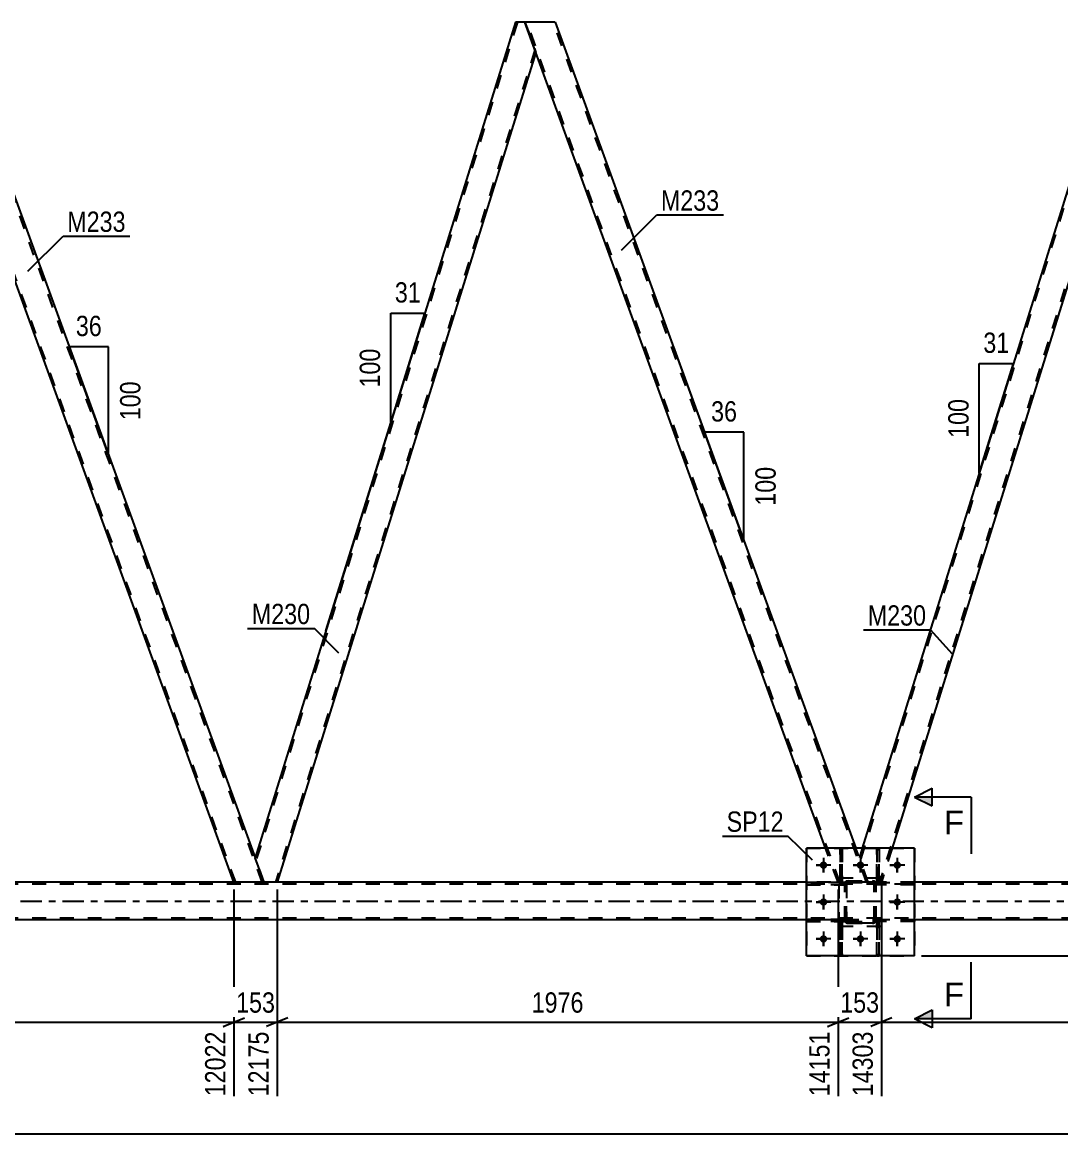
# Model space of a CAD drawing. Header units: millimetres. Extents: x 0 to 841, y 0 to 594.
# Drawn here: x 548.3 to 694.7, y 296.6 to 453.3 of the extents above; entities that cross this region are included whole.
import ezdxf

# ---------------------------------------------------------------- set-up
doc = ezdxf.new("R2010")
doc.units = ezdxf.units.MM
doc.linetypes.add('DXK_LINE_DOT2', pattern=[3.9198, 1.9599, -1.9599])
doc.linetypes.add('DXK_LINE_DOT3', pattern=[5.9187, 2.979, -0.9799, 0.9799, -0.9799])
doc.styles.add('Arial', font='ARIAL.TTF', dxfattribs={"height": 0.2})
doc.styles.add('Arial Narrow', font='ARIALN.TTF', dxfattribs={"height": 0.2})

# ---------------------------------------------------------------- blocks, each defined once
blk = doc.blocks.new('Part-247343380-4906 - 4843')
at = {"color": 7, "linetype": 'DXK_LINE_DOT2'}
for p, q in [((703.23, 453.28), (666.41, 335.16)), ((705.71, 449.4), (669.13, 332.06)), ((666.7, 336.88), (666.28, 335.53)), ((670.89, 336.88), (669.38, 332.06)), ((667.54, 332.06), (666.28, 335.53)), ((669.38, 332.06), (667.54, 332.06))]:
    blk.add_line(p, q, dxfattribs=at)
at = {"color": 2, "linetype": 'Continuous'}
for p, q in [((702.98, 453.28), (666.7, 336.88)), ((704.3, 453.28), (702.98, 453.28)), ((705.84, 449.03), (704.3, 453.28)), ((705.84, 449.03), (670.89, 336.88))]:
    blk.add_line(p, q, dxfattribs=at)
blk = doc.blocks.new('Part-247343380-4916 - 4843')
at = {"color": 2, "linetype": 'Continuous'}
for p, q in [((617.84, 453.28), (581.14, 335.53)), ((619.16, 453.28), (617.84, 453.28)), ((620.71, 449.03), (619.16, 453.28)), ((620.71, 449.03), (584.25, 332.06)), ((582.41, 332.06), (581.14, 335.53))]:
    blk.add_line(p, q, dxfattribs=at)
at = {"color": 7, "linetype": 'DXK_LINE_DOT2'}
for p, q in [((618.1, 453.28), (581.28, 335.16)), ((620.57, 449.4), (584, 332.06)), ((584.25, 332.06), (582.41, 332.06))]:
    blk.add_line(p, q, dxfattribs=at)
blk = doc.blocks.new('Part-247343380-4982 - 4843')
at = {"color": 2, "linetype": 'Continuous'}
for p, q in [((534.03, 453.28), (538.28, 453.28)), ((538.28, 453.28), (581.14, 335.53)), ((578.15, 332.06), (535.57, 449.03))]:
    blk.add_line(p, q, dxfattribs=at)
at = {"color": 7, "linetype": 'DXK_LINE_DOT2'}
for p, q in [((535.57, 449.03), (534.03, 453.28)), ((578.4, 332.06), (534.28, 453.28)), ((582.15, 332.06), (538.03, 453.28)), ((582.41, 332.06), (581.14, 335.53)), ((582.41, 332.06), (578.15, 332.06))]:
    blk.add_line(p, q, dxfattribs=at)
blk = doc.blocks.new('Part-247343380-4867 - 4843')
at = {"color": 7, "linetype": 'DXK_LINE_DOT2'}
for p, q in [((663.56, 326.52), (663.56, 326.52)), ((663.56, 326.52), (663.56, 325.92)), ((663.56, 321.68), (663.56, 326.52)), ((663.56, 326.52), (663.88, 326.52)), ((663.56, 325.92), (663.56, 321.68)), ((663.56, 325.92), (663.88, 325.92)), ((663.88, 325.92), (663.88, 326.52)), ((663.88, 321.68), (663.88, 326.52)), ((663.88, 321.68), (663.88, 325.92)), ((663.56, 321.68), (663.88, 321.68))]:
    blk.add_line(p, q, dxfattribs=at)
blk = doc.blocks.new('Part-247343380-4870 - 4843')
at = {"color": 7, "linetype": 'DXK_LINE_DOT2'}
for p, q in [((664.23, 332.04), (658.83, 332.04)), ((658.83, 332.04), (658.83, 331.72)), ((664.23, 331.72), (658.83, 331.72)), ((663.63, 331.72), (663.63, 332.04)), ((664.23, 331.72), (664.23, 332.04)), ((664.23, 331.72), (664.23, 332.04))]:
    blk.add_line(p, q, dxfattribs=at)
blk = doc.blocks.new('Part-247343380-4871 - 4843')
at = {"color": 7, "linetype": 'DXK_LINE_DOT2'}
for p, q in [((664.23, 326.84), (658.83, 326.84)), ((658.83, 326.84), (658.83, 326.52)), ((664.23, 326.52), (658.83, 326.52)), ((663.63, 326.52), (663.63, 326.84)), ((664.23, 326.52), (664.23, 326.84)), ((664.23, 326.52), (664.23, 326.84))]:
    blk.add_line(p, q, dxfattribs=at)
blk = doc.blocks.new('Part-247343380-4872 - 4843')
at = {"color": 7, "linetype": 'DXK_LINE_DOT2'}
for p, q in [((663.88, 332.04), (658.83, 332.04)), ((658.83, 332.04), (658.83, 331.72)), ((658.83, 331.72), (664.23, 331.72)), ((664.23, 332.04), (663.63, 332.04)), ((663.63, 331.72), (663.63, 332.04)), ((663.63, 331.72), (664.23, 331.72)), ((664.23, 331.72), (664.23, 332.04)), ((664.23, 331.72), (664.23, 332.04))]:
    blk.add_line(p, q, dxfattribs=at)
blk = doc.blocks.new('Part-247343380-4873 - 4843')
at = {"color": 7, "linetype": 'DXK_LINE_DOT2'}
for p, q in [((664.23, 326.84), (658.83, 326.84)), ((658.83, 326.84), (658.83, 326.52)), ((658.83, 326.52), (664.23, 326.52)), ((663.63, 326.84), (664.23, 326.84)), ((663.63, 326.52), (663.63, 326.84)), ((663.63, 326.52), (664.23, 326.52)), ((664.23, 326.52), (664.23, 326.84)), ((664.23, 326.52), (664.23, 326.84))]:
    blk.add_line(p, q, dxfattribs=at)
blk = doc.blocks.new('Part-247343380-4957 - 4843')
at = {"color": 2, "linetype": 'Continuous'}
for p, q in [((674.03, 336.88), (658.83, 336.88)), ((658.83, 321.68), (658.83, 336.88)), ((674.03, 321.68), (674.03, 336.88)), ((674.03, 321.68), (658.83, 321.68))]:
    blk.add_line(p, q, dxfattribs=at)
blk = doc.blocks.new('Part-247343380-4897 - 4843')
at = {"color": 7, "linetype": 'DXK_LINE_DOT2'}
for p, q in [((775.1, 331.82), (98.64, 331.82)), ((674.03, 332.06), (658.83, 332.06)), ((775.1, 327.02), (97.89, 327.02)), ((674.03, 326.78), (658.83, 326.78))]:
    blk.add_line(p, q, dxfattribs=at)
at = {"color": 2, "linetype": 'Continuous'}
for p, q in [((658.83, 332.06), (503.76, 332.06)), ((775.1, 332.06), (674.03, 332.06)), ((658.83, 326.78), (503.76, 326.78)), ((775.1, 326.78), (674.03, 326.78))]:
    blk.add_line(p, q, dxfattribs=at)
at = {"color": 7, "linetype": 'DXK_LINE_DOT3'}
blk.add_line((98.27, 329.42), (775.1, 329.42), dxfattribs=at)
blk = doc.blocks.new('Part-247343380-4899 - 4843')
at = {"color": 7, "linetype": 'DXK_LINE_DOT2'}
for p, q in [((669.23, 326.84), (668.63, 326.84)), ((668.63, 326.84), (674.03, 326.84)), ((668.63, 326.52), (668.63, 326.84)), ((668.63, 326.52), (668.63, 326.84)), ((669.23, 326.52), (668.63, 326.52)), ((674.03, 326.52), (668.63, 326.52)), ((669.23, 326.52), (669.23, 326.84)), ((674.03, 326.84), (674.03, 326.52))]:
    blk.add_line(p, q, dxfattribs=at)
blk = doc.blocks.new('Part-247343380-4900 - 4843')
at = {"color": 7, "linetype": 'DXK_LINE_DOT2'}
for p, q in [((669.23, 332.04), (668.63, 332.04)), ((668.63, 332.04), (674.03, 332.04)), ((668.63, 331.72), (668.63, 332.04)), ((668.63, 331.72), (668.63, 332.04)), ((669.23, 331.72), (668.63, 331.72)), ((674.03, 331.72), (668.63, 331.72)), ((669.23, 331.72), (669.23, 332.04)), ((674.03, 332.04), (674.03, 331.72))]:
    blk.add_line(p, q, dxfattribs=at)
blk = doc.blocks.new('Part-247343380-4901 - 4843')
at = {"color": 7, "linetype": 'DXK_LINE_DOT2'}
for p, q in [((668.63, 326.52), (668.63, 326.84)), ((668.63, 326.84), (674.03, 326.84)), ((668.63, 326.52), (668.63, 326.84)), ((674.03, 326.52), (668.63, 326.52)), ((669.23, 326.52), (669.23, 326.84)), ((674.03, 326.84), (674.03, 326.52))]:
    blk.add_line(p, q, dxfattribs=at)
blk = doc.blocks.new('Part-247343380-4911 - 4843')
at = {"color": 2, "linetype": 'Continuous'}
for p, q in [((623.42, 453.28), (619.16, 453.28)), ((623.42, 453.28), (665.78, 336.88)), ((661.53, 336.88), (620.71, 449.03))]:
    blk.add_line(p, q, dxfattribs=at)
at = {"color": 7, "linetype": 'DXK_LINE_DOT2'}
for p, q in [((619.16, 453.28), (620.71, 449.03)), ((663.54, 332.06), (619.42, 453.28)), ((667.28, 332.06), (623.16, 453.28)), ((663.28, 332.06), (661.53, 336.88)), ((667.54, 332.06), (665.78, 336.88)), ((667.54, 332.06), (663.28, 332.06))]:
    blk.add_line(p, q, dxfattribs=at)
blk = doc.blocks.new('Part-247343380-4952 - 4843')
at = {"color": 7, "linetype": 'DXK_LINE_DOT2'}
for p, q in [((669.08, 336.88), (668.76, 336.88)), ((668.76, 336.88), (668.76, 332.64)), ((669.08, 332.64), (669.08, 336.88)), ((668.76, 334.25), (668.76, 332.04)), ((669.08, 332.04), (669.08, 334.25)), ((669.08, 332.64), (668.76, 332.64)), ((668.76, 332.64), (668.76, 332.04)), ((669.08, 332.04), (669.08, 332.64)), ((669.08, 332.04), (668.76, 332.04)), ((669.08, 332.04), (669.08, 332.04))]:
    blk.add_line(p, q, dxfattribs=at)
blk = doc.blocks.new('Part-247343380-4958 - 4843')
at = {"color": 7, "linetype": 'DXK_LINE_DOT2'}
for p, q in [((658.83, 336.88), (674.03, 336.88)), ((658.83, 336.88), (658.83, 321.68)), ((674.03, 336.88), (674.03, 321.68)), ((658.83, 321.68), (674.03, 321.68))]:
    blk.add_line(p, q, dxfattribs=at)
blk = doc.blocks.new('Part-247343380-5020 - 4843')
at = {"color": 7, "linetype": 'DXK_LINE_DOT2'}
for p, q in [((668.63, 331.72), (668.63, 332.04)), ((668.63, 332.04), (674.03, 332.04)), ((668.63, 331.72), (668.63, 332.04)), ((674.03, 331.72), (668.63, 331.72)), ((669.23, 331.72), (669.23, 332.04)), ((674.03, 332.04), (674.03, 331.72))]:
    blk.add_line(p, q, dxfattribs=at)
blk = doc.blocks.new('Part-247343380-5027 - 4843')
at = {"color": 7, "linetype": 'DXK_LINE_DOT2'}
for p, q in [((669.08, 326.52), (668.76, 326.52)), ((668.76, 325.92), (668.76, 326.52)), ((668.76, 321.68), (668.76, 326.52)), ((669.08, 325.92), (668.76, 325.92)), ((668.76, 321.68), (668.76, 325.92)), ((669.08, 326.52), (669.08, 326.52)), ((669.08, 326.52), (669.08, 325.92)), ((669.08, 321.68), (669.08, 326.52)), ((669.08, 325.92), (669.08, 321.68)), ((669.08, 321.68), (668.76, 321.68))]:
    blk.add_line(p, q, dxfattribs=at)
blk = doc.blocks.new('Part-247343380-5046 - 4843')
at = {"color": 7, "linetype": 'DXK_LINE_DOT2'}
for p, q in [((664.53, 332.24), (664.71, 332.28)), ((664.71, 332.28), (664.53, 332.24)), ((664.71, 332.28), (668.15, 332.28)), ((664.71, 332.28), (664.71, 332.28)), ((664.71, 332.28), (668.15, 332.28)), ((668.15, 332.28), (668.15, 332.28)), ((668.15, 332.28), (668.33, 332.24)), ((668.33, 332.24), (668.15, 332.28)), ((664.23, 331.8), (664.27, 331.98)), ((664.27, 331.98), (664.23, 331.8)), ((664.23, 326.76), (664.23, 331.8)), ((664.23, 331.8), (664.23, 331.8)), ((664.23, 326.76), (664.23, 331.8)), ((664.47, 331.8), (664.49, 331.89)), ((664.49, 331.89), (664.47, 331.8)), ((664.47, 326.76), (664.47, 331.8)), ((664.47, 331.8), (664.47, 331.8)), ((664.47, 331.8), (664.47, 326.76)), ((664.49, 331.89), (664.54, 331.97)), ((664.54, 331.97), (664.49, 331.89)), ((664.54, 331.97), (664.62, 332.02)), ((664.71, 332.04), (664.62, 332.02)), ((664.71, 332.04), (668.15, 332.04)), ((664.71, 332.04), (664.71, 332.04)), ((664.71, 332.04), (668.15, 332.04)), ((668.15, 332.04), (668.15, 332.04)), ((668.15, 332.04), (668.24, 332.02)), ((668.24, 332.02), (668.15, 332.04)), ((668.24, 332.02), (668.32, 331.97)), ((668.32, 331.97), (668.24, 332.02)), ((668.32, 331.97), (668.37, 331.89)), ((668.37, 331.89), (668.32, 331.97)), ((668.37, 331.89), (668.39, 331.8)), ((668.39, 331.8), (668.37, 331.89)), ((668.39, 326.76), (668.39, 331.8)), ((668.39, 331.8), (668.39, 331.8)), ((668.39, 326.76), (668.39, 331.8)), ((668.59, 331.98), (668.63, 331.8)), ((668.63, 331.8), (668.59, 331.98)), ((668.63, 326.76), (668.63, 331.8)), ((668.63, 331.8), (668.63, 331.8)), ((668.63, 326.76), (668.63, 331.8)), ((664.23, 326.76), (664.23, 326.76)), ((664.27, 326.58), (664.23, 326.76)), ((664.23, 326.76), (664.27, 326.58)), ((664.47, 326.76), (664.47, 326.76)), ((664.49, 326.67), (664.47, 326.76)), ((664.47, 326.76), (664.49, 326.67)), ((664.54, 326.59), (664.49, 326.67)), ((664.49, 326.67), (664.54, 326.59)), ((664.71, 326.28), (664.53, 326.32)), ((664.53, 326.32), (664.71, 326.28)), ((664.62, 326.54), (664.54, 326.59)), ((664.54, 326.59), (664.62, 326.54)), ((664.71, 326.52), (664.62, 326.54)), ((664.62, 326.54), (664.71, 326.52)), ((664.71, 326.52), (668.15, 326.52)), ((664.71, 326.52), (664.71, 326.52)), ((664.71, 326.52), (668.15, 326.52)), ((664.71, 326.28), (668.15, 326.28)), ((664.71, 326.28), (664.71, 326.28)), ((668.15, 326.28), (664.71, 326.28)), ((668.24, 326.54), (668.15, 326.52)), ((668.15, 326.52), (668.15, 326.52)), ((668.33, 326.32), (668.15, 326.28)), ((668.15, 326.28), (668.33, 326.32)), ((668.15, 326.28), (668.15, 326.28)), ((668.32, 326.59), (668.24, 326.54)), ((668.37, 326.67), (668.32, 326.59)), ((668.32, 326.59), (668.37, 326.67)), ((668.39, 326.76), (668.37, 326.67)), ((668.37, 326.67), (668.39, 326.76)), ((668.39, 326.76), (668.39, 326.76)), ((668.63, 326.76), (668.59, 326.58)), ((668.59, 326.58), (668.63, 326.76)), ((668.63, 326.76), (668.63, 326.76))]:
    blk.add_line(p, q, dxfattribs=at)
at = {"color": 7, "linetype": 'DXK_LINE_DOT3'}
blk.add_line((666.43, 329.28), (666.43, 329.28), dxfattribs=at)
at = {"color": 7, "linetype": 'DXK_LINE_DOT2'}
for centre, start, end in [((664.71, 331.8), 112.5, 157.5), ((664.71, 331.8), 112.5, 157.5), ((668.15, 331.8), 22.5, 67.5), ((668.15, 331.8), 22.5, 67.5), ((664.71, 326.76), 202.5, 247.5), ((664.71, 326.76), 202.5, 247.5), ((668.15, 326.76), 292.5, 337.5), ((668.15, 326.76), 292.5, 337.5)]:
    blk.add_arc(centre, 0.48, start, end, dxfattribs=at)
blk = doc.blocks.new('Part-247343380-5047 - 4843')
at = {"color": 7, "linetype": 'DXK_LINE_DOT2'}
for p, q in [((663.43, 325.88), (663.43, 332.68)), ((663.43, 332.68), (669.43, 332.68)), ((669.43, 325.88), (669.43, 332.68)), ((663.43, 325.88), (669.43, 325.88))]:
    blk.add_line(p, q, dxfattribs=at)
blk = doc.blocks.new('Part-247343380-5073 - 4843')
at = {"color": 7, "linetype": 'DXK_LINE_DOT2'}
for p, q in [((663.88, 326.52), (663.56, 326.52)), ((663.56, 325.92), (663.56, 326.52)), ((663.56, 321.68), (663.56, 326.52)), ((663.88, 325.92), (663.56, 325.92)), ((663.56, 321.68), (663.56, 325.92)), ((663.88, 326.52), (663.88, 326.52)), ((663.88, 326.52), (663.88, 325.92)), ((663.88, 321.68), (663.88, 326.52)), ((663.88, 325.92), (663.88, 321.68)), ((663.88, 321.68), (663.56, 321.68))]:
    blk.add_line(p, q, dxfattribs=at)
blk = doc.blocks.new('Bolt-247343380-5080 - 4843')
at = {"color": 1, "linetype": 'Continuous'}
for p, q in [((661.23, 335.52), (661.23, 334.83)), ((666.43, 335.52), (666.43, 334.83)), ((671.63, 335.52), (671.63, 334.83)), ((660.19, 334.48), (660.88, 334.48)), ((661.23, 333.44), (661.23, 334.13)), ((662.27, 334.48), (661.58, 334.48)), ((665.39, 334.48), (666.08, 334.48)), ((666.43, 333.44), (666.43, 334.13)), ((667.47, 334.48), (666.78, 334.48)), ((670.59, 334.48), (671.28, 334.48)), ((671.63, 333.44), (671.63, 334.13)), ((672.67, 334.48), (671.98, 334.48)), ((660.19, 329.28), (660.88, 329.28)), ((661.23, 330.32), (661.23, 329.63)), ((662.27, 329.28), (661.58, 329.28)), ((670.59, 329.28), (671.28, 329.28)), ((671.63, 330.32), (671.63, 329.63)), ((672.67, 329.28), (671.98, 329.28)), ((661.23, 328.24), (661.23, 328.93)), ((671.63, 328.24), (671.63, 328.93)), ((661.23, 325.12), (661.23, 324.43)), ((666.43, 325.12), (666.43, 324.43)), ((671.63, 325.12), (671.63, 324.43)), ((660.19, 324.08), (660.88, 324.08)), ((661.23, 323.04), (661.23, 323.73)), ((662.27, 324.08), (661.58, 324.08)), ((665.39, 324.08), (666.08, 324.08)), ((666.43, 323.04), (666.43, 323.73)), ((667.47, 324.08), (666.78, 324.08)), ((670.59, 324.08), (671.28, 324.08)), ((671.63, 323.04), (671.63, 323.73)), ((672.67, 324.08), (671.98, 324.08))]:
    blk.add_line(p, q, dxfattribs=at)
blk = doc.blocks.new('Bolt-247343380-5081 - 4843')
at = {"linetype": 'Continuous'}
for points in [[(661.75, 334.48, -1), (660.71, 334.48, -1)], [(666.95, 334.48, -1), (665.91, 334.48, -1)], [(672.15, 334.48, -1), (671.11, 334.48, -1)], [(661.75, 329.28, -1), (660.71, 329.28, -1)], [(672.15, 329.28, -1), (671.11, 329.28, -1)], [(661.75, 324.08, -1), (660.71, 324.08, -1)], [(666.95, 324.08, -1), (665.91, 324.08, -1)], [(672.15, 324.08, -1), (671.11, 324.08, -1)]]:
    blk.add_hatch(color=1, dxfattribs=at).paths.add_polyline_path(points)
at = {"color": 1, "linetype": 'Continuous'}
for p, q in [((661.23, 335.52), (661.23, 333.44)), ((666.43, 335.52), (666.43, 333.44)), ((671.63, 335.52), (671.63, 333.44)), ((662.27, 334.48), (660.19, 334.48)), ((667.47, 334.48), (665.39, 334.48)), ((672.67, 334.48), (670.59, 334.48)), ((662.27, 329.28), (660.19, 329.28)), ((661.23, 330.32), (661.23, 328.24)), ((672.67, 329.28), (670.59, 329.28)), ((671.63, 330.32), (671.63, 328.24)), ((661.23, 325.12), (661.23, 323.04)), ((666.43, 325.12), (666.43, 323.04)), ((671.63, 325.12), (671.63, 323.04)), ((662.27, 324.08), (660.19, 324.08)), ((667.47, 324.08), (665.39, 324.08)), ((672.67, 324.08), (670.59, 324.08))]:
    blk.add_line(p, q, dxfattribs=at)
blk = doc.blocks.new('Part-247343380-5084 - 4843')
at = {"color": 7, "linetype": 'DXK_LINE_DOT2'}
for p, q in [((663.88, 336.88), (663.56, 336.88)), ((663.56, 336.88), (663.56, 332.64)), ((663.88, 332.64), (663.88, 336.88)), ((663.56, 334.25), (663.56, 332.04)), ((663.88, 332.04), (663.88, 334.25)), ((663.88, 332.64), (663.56, 332.64)), ((663.56, 332.64), (663.56, 332.04)), ((663.88, 332.04), (663.88, 332.64)), ((663.88, 332.04), (663.56, 332.04)), ((663.88, 332.04), (663.88, 332.04))]:
    blk.add_line(p, q, dxfattribs=at)
blk = doc.blocks.new('Part-247343380-5103 - 4843')
at = {"color": 2, "linetype": 'Continuous'}
blk.add_line((663.56, 336.88), (663.88, 336.88), dxfattribs=at)
at = {"color": 7, "linetype": 'DXK_LINE_DOT2'}
for p, q in [((663.56, 332.64), (663.56, 336.88)), ((663.56, 332.04), (663.56, 336.88)), ((663.88, 336.88), (663.88, 332.64)), ((663.88, 336.88), (663.88, 332.04)), ((663.56, 332.04), (663.56, 332.64)), ((663.56, 332.64), (663.88, 332.64)), ((663.88, 332.64), (663.88, 332.04)), ((663.56, 332.04), (663.56, 332.04)), ((663.88, 332.04), (663.56, 332.04))]:
    blk.add_line(p, q, dxfattribs=at)
blk = doc.blocks.new('Part-247343380-5108 - 4843')
at = {"color": 2, "linetype": 'Continuous'}
blk.add_line((668.76, 336.88), (669.08, 336.88), dxfattribs=at)
at = {"color": 7, "linetype": 'DXK_LINE_DOT2'}
for p, q in [((668.76, 332.64), (668.76, 336.88)), ((668.76, 332.04), (668.76, 336.88)), ((669.08, 336.88), (669.08, 332.64)), ((669.08, 336.88), (669.08, 332.04)), ((668.76, 332.04), (668.76, 332.64)), ((668.76, 332.64), (669.08, 332.64)), ((669.08, 332.64), (669.08, 332.04)), ((668.76, 332.04), (668.76, 332.04)), ((669.08, 332.04), (668.76, 332.04))]:
    blk.add_line(p, q, dxfattribs=at)
blk = doc.blocks.new('Part-247343380-5113 - 4843')
at = {"color": 7, "linetype": 'DXK_LINE_DOT2'}
for p, q in [((663.43, 325.88), (663.43, 332.68)), ((663.43, 332.68), (669.43, 332.68)), ((669.43, 325.88), (669.43, 332.68)), ((663.43, 325.88), (669.43, 325.88))]:
    blk.add_line(p, q, dxfattribs=at)
blk = doc.blocks.new('Part-247343380-5114 - 4843')
at = {"color": 7, "linetype": 'DXK_LINE_DOT2'}
for p, q in [((664.53, 332.24), (664.71, 332.28)), ((664.71, 332.28), (664.53, 332.24)), ((664.71, 332.28), (668.15, 332.28)), ((664.71, 332.28), (664.71, 332.28)), ((664.71, 332.28), (668.15, 332.28)), ((668.15, 332.28), (668.15, 332.28)), ((668.15, 332.28), (668.33, 332.24)), ((668.33, 332.24), (668.15, 332.28)), ((664.23, 331.8), (664.27, 331.98)), ((664.27, 331.98), (664.23, 331.8)), ((664.23, 326.76), (664.23, 331.8)), ((664.23, 331.8), (664.23, 331.8)), ((664.23, 326.76), (664.23, 331.8)), ((664.47, 331.8), (664.49, 331.89)), ((664.49, 331.89), (664.47, 331.8)), ((664.47, 326.76), (664.47, 331.8)), ((664.47, 331.8), (664.47, 331.8)), ((664.47, 331.8), (664.47, 326.76)), ((664.49, 331.89), (664.54, 331.97)), ((664.54, 331.97), (664.49, 331.89)), ((664.54, 331.97), (664.62, 332.02)), ((664.71, 332.04), (664.62, 332.02)), ((664.71, 332.04), (668.15, 332.04)), ((664.71, 332.04), (664.71, 332.04)), ((664.71, 332.04), (668.15, 332.04)), ((668.15, 332.04), (668.15, 332.04)), ((668.15, 332.04), (668.24, 332.02)), ((668.24, 332.02), (668.15, 332.04)), ((668.24, 332.02), (668.32, 331.97)), ((668.32, 331.97), (668.24, 332.02)), ((668.32, 331.97), (668.37, 331.89)), ((668.37, 331.89), (668.32, 331.97)), ((668.37, 331.89), (668.39, 331.8)), ((668.39, 331.8), (668.37, 331.89)), ((668.39, 326.76), (668.39, 331.8)), ((668.39, 331.8), (668.39, 331.8)), ((668.39, 326.76), (668.39, 331.8)), ((668.59, 331.98), (668.63, 331.8)), ((668.63, 331.8), (668.59, 331.98)), ((668.63, 326.76), (668.63, 331.8)), ((668.63, 331.8), (668.63, 331.8)), ((668.63, 326.76), (668.63, 331.8)), ((664.23, 326.76), (664.23, 326.76)), ((664.27, 326.58), (664.23, 326.76)), ((664.23, 326.76), (664.27, 326.58)), ((664.47, 326.76), (664.47, 326.76)), ((664.49, 326.67), (664.47, 326.76)), ((664.47, 326.76), (664.49, 326.67)), ((664.54, 326.59), (664.49, 326.67)), ((664.49, 326.67), (664.54, 326.59)), ((664.71, 326.28), (664.53, 326.32)), ((664.53, 326.32), (664.71, 326.28)), ((664.62, 326.54), (664.54, 326.59)), ((664.54, 326.59), (664.62, 326.54)), ((664.71, 326.52), (664.62, 326.54)), ((664.62, 326.54), (664.71, 326.52)), ((664.71, 326.52), (668.15, 326.52)), ((664.71, 326.52), (664.71, 326.52)), ((664.71, 326.52), (668.15, 326.52)), ((664.71, 326.28), (668.15, 326.28)), ((664.71, 326.28), (664.71, 326.28)), ((668.15, 326.28), (664.71, 326.28)), ((668.24, 326.54), (668.15, 326.52)), ((668.15, 326.52), (668.15, 326.52)), ((668.33, 326.32), (668.15, 326.28)), ((668.15, 326.28), (668.33, 326.32)), ((668.15, 326.28), (668.15, 326.28)), ((668.32, 326.59), (668.24, 326.54)), ((668.37, 326.67), (668.32, 326.59)), ((668.32, 326.59), (668.37, 326.67)), ((668.39, 326.76), (668.37, 326.67)), ((668.37, 326.67), (668.39, 326.76)), ((668.39, 326.76), (668.39, 326.76)), ((668.63, 326.76), (668.59, 326.58)), ((668.59, 326.58), (668.63, 326.76)), ((668.63, 326.76), (668.63, 326.76))]:
    blk.add_line(p, q, dxfattribs=at)
at = {"color": 7, "linetype": 'DXK_LINE_DOT3'}
blk.add_line((666.43, 329.28), (666.43, 329.28), dxfattribs=at)
at = {"color": 7, "linetype": 'DXK_LINE_DOT2'}
for centre, start, end in [((664.71, 331.8), 112.5, 157.5), ((664.71, 331.8), 112.5, 157.5), ((668.15, 331.8), 22.5, 67.5), ((668.15, 331.8), 22.5, 67.5), ((664.71, 326.76), 202.5, 247.5), ((664.71, 326.76), 202.5, 247.5), ((668.15, 326.76), 292.5, 337.5), ((668.15, 326.76), 292.5, 337.5)]:
    blk.add_arc(centre, 0.48, start, end, dxfattribs=at)
blk = doc.blocks.new('Part-247343380-5120 - 4843')
at = {"color": 7, "linetype": 'DXK_LINE_DOT2'}
for p, q in [((668.76, 326.52), (668.76, 326.52)), ((668.76, 326.52), (668.76, 325.92)), ((668.76, 321.68), (668.76, 326.52)), ((668.76, 326.52), (669.08, 326.52)), ((668.76, 325.92), (668.76, 321.68)), ((668.76, 325.92), (669.08, 325.92)), ((669.08, 325.92), (669.08, 326.52)), ((669.08, 321.68), (669.08, 326.52)), ((669.08, 321.68), (669.08, 325.92)), ((668.76, 321.68), (669.08, 321.68))]:
    blk.add_line(p, q, dxfattribs=at)
blk = doc.blocks.new('StraightDimension-247343380-6118 - 4843')
at = {"color": 7, "linetype": 'Continuous'}
blk.add_line((42.3, 296.62), (791.04, 296.62), dxfattribs=at)
blk = doc.blocks.new('AngleDimension-247343380-6311 - 4843')
at = {"color": 7, "linetype": 'Continuous'}
for p, q in [((640.04, 407.62), (644.45, 395.5)), ((649.99, 395.5), (644.45, 395.5)), ((649.99, 380.27), (644.45, 395.5)), ((649.99, 380.27), (649.99, 395.5))]:
    blk.add_line(p, q, dxfattribs=at)
at = {"color": 0}
blk.add_wipeout([(655.09, 391.23), (650.89, 391.23), (650.89, 384.54), (655.09, 384.54)], dxfattribs=at)
at = {"color": 3, "style": 'Arial Narrow'}
blk.add_text('100', height=2.863, rotation=90.0002, dxfattribs=at).set_placement((654.49, 385.14))
at = {"color": 0}
blk.add_wipeout([(649.65, 396.4), (649.65, 400.6), (644.79, 400.6), (644.79, 396.4)], dxfattribs=at)
at = {"color": 3, "style": 'Arial Narrow'}
blk.add_text('36', height=2.863, dxfattribs=at).set_placement((645.39, 397))
blk = doc.blocks.new('StraightDimension-247343380-6129 - 4843')
at = {"color": 7, "linetype": 'Continuous'}
for p, q in [((814.12, 464.58), (812.92, 467.58)), ((761.18, 466.08), (815.92, 466.08)), ((813.52, 321.68), (813.52, 466.08)), ((812.92, 323.18), (814.12, 320.18)), ((675.03, 321.68), (815.92, 321.68))]:
    blk.add_line(p, q, dxfattribs=at)
at = {"color": 0}
blk.add_wipeout([(812.77, 398.14), (808.57, 398.14), (808.57, 389.62), (812.77, 389.62)], dxfattribs=at)
at = {"color": 3, "style": 'Arial Narrow'}
blk.add_text('3610', height=2.863, rotation=90.0002, dxfattribs=at).set_placement((812.17, 390.22))
blk = doc.blocks.new('StraightDimension-247343380-5336 - 4843')
at = {"color": 7, "linetype": 'Continuous'}
for p, q in [((499.12, 331.06), (499.12, 301.9)), ((578.15, 331.06), (578.15, 301.9)), ((500.62, 312.94), (497.62, 311.74)), ((499.12, 312.34), (578.15, 312.34)), ((576.65, 311.74), (579.65, 312.94))]:
    blk.add_line(p, q, dxfattribs=at)
at = {"color": 0}
blk.add_wipeout([(542.89, 313.09), (542.89, 317.29), (534.38, 317.29), (534.38, 313.09)], dxfattribs=at)
at = {"color": 0, "linetype": 'Continuous'}
blk.add_wipeout([(577.55, 311.64), (573.35, 311.64), (573.35, 301.3), (577.55, 301.3)], dxfattribs=at)
at = {"color": 3, "style": 'Arial Narrow'}
blk.add_text('1976', height=2.863, dxfattribs=at).set_placement((534.98, 313.69))
at = {"color": 3, "linetype": 'Continuous', "style": 'Arial Narrow'}
blk.add_text('12022', height=2.863, rotation=90.0002, dxfattribs=at).set_placement((576.95, 301.9))
blk = doc.blocks.new('StraightDimension-247343380-5366 - 4843')
at = {"color": 7, "linetype": 'Continuous'}
for p, q in [((578.15, 331.06), (578.15, 301.9)), ((584.25, 331.06), (584.25, 301.9)), ((576.65, 311.74), (579.65, 312.94)), ((578.15, 312.34), (584.25, 312.34)), ((585.75, 312.94), (582.75, 311.74))]:
    blk.add_line(p, q, dxfattribs=at)
at = {"color": 0}
blk.add_wipeout([(584.54, 313.09), (584.54, 317.29), (577.86, 317.29), (577.86, 313.09)], dxfattribs=at)
at = {"color": 0, "linetype": 'Continuous'}
blk.add_wipeout([(583.65, 311.64), (579.45, 311.64), (579.45, 301.3), (583.65, 301.3)], dxfattribs=at)
at = {"color": 3, "style": 'Arial Narrow'}
blk.add_text('153', height=2.863, dxfattribs=at).set_placement((578.46, 313.69))
at = {"color": 3, "linetype": 'Continuous', "style": 'Arial Narrow'}
blk.add_text('12175', height=2.863, rotation=90.0002, dxfattribs=at).set_placement((583.05, 301.9))
blk = doc.blocks.new('StraightDimension-247343380-5396 - 4843')
at = {"color": 7, "linetype": 'Continuous'}
for p, q in [((584.25, 331.06), (584.25, 301.9)), ((663.28, 331.06), (663.28, 301.9)), ((585.75, 312.94), (582.75, 311.74)), ((584.25, 312.34), (663.28, 312.34)), ((661.78, 311.74), (664.78, 312.94))]:
    blk.add_line(p, q, dxfattribs=at)
at = {"color": 0}
blk.add_wipeout([(628.02, 313.09), (628.02, 317.29), (619.51, 317.29), (619.51, 313.09)], dxfattribs=at)
at = {"color": 0, "linetype": 'Continuous'}
blk.add_wipeout([(662.68, 311.64), (658.48, 311.64), (658.48, 301.3), (662.68, 301.3)], dxfattribs=at)
at = {"color": 3, "style": 'Arial Narrow'}
blk.add_text('1976', height=2.863, dxfattribs=at).set_placement((620.11, 313.69))
at = {"color": 3, "linetype": 'Continuous', "style": 'Arial Narrow'}
blk.add_text('14151', height=2.863, rotation=90.0002, dxfattribs=at).set_placement((662.08, 301.9))
blk = doc.blocks.new('StraightDimension-247343380-5426 - 4843')
at = {"color": 7, "linetype": 'Continuous'}
for p, q in [((663.28, 331.06), (663.28, 301.9)), ((669.38, 331.06), (669.38, 301.9)), ((661.78, 311.74), (664.78, 312.94)), ((663.28, 312.34), (669.38, 312.34)), ((670.88, 312.94), (667.88, 311.74))]:
    blk.add_line(p, q, dxfattribs=at)
at = {"color": 0}
blk.add_wipeout([(669.68, 313.09), (669.68, 317.29), (662.99, 317.29), (662.99, 313.09)], dxfattribs=at)
at = {"color": 0, "linetype": 'Continuous'}
blk.add_wipeout([(668.78, 311.64), (664.58, 311.64), (664.58, 301.3), (668.78, 301.3)], dxfattribs=at)
at = {"color": 3, "style": 'Arial Narrow'}
blk.add_text('153', height=2.863, dxfattribs=at).set_placement((663.59, 313.69))
at = {"color": 3, "linetype": 'Continuous', "style": 'Arial Narrow'}
blk.add_text('14303', height=2.863, rotation=90.0002, dxfattribs=at).set_placement((668.18, 301.9))
blk = doc.blocks.new('StraightDimension-247343380-5456 - 4843')
at = {"color": 7, "linetype": 'Continuous'}
for p, q in [((669.38, 331.06), (669.38, 301.9)), ((748.42, 331.06), (748.42, 301.9)), ((670.88, 312.94), (667.88, 311.74)), ((669.38, 312.34), (748.42, 312.34)), ((746.92, 311.74), (749.92, 312.94))]:
    blk.add_line(p, q, dxfattribs=at)
at = {"color": 0}
blk.add_wipeout([(713.16, 313.09), (713.16, 317.29), (704.64, 317.29), (704.64, 313.09)], dxfattribs=at)
at = {"color": 0, "linetype": 'Continuous'}
blk.add_wipeout([(747.82, 311.64), (743.62, 311.64), (743.62, 301.3), (747.82, 301.3)], dxfattribs=at)
at = {"color": 3, "style": 'Arial Narrow'}
blk.add_text('1976', height=2.863, dxfattribs=at).set_placement((705.24, 313.69))
at = {"color": 3, "linetype": 'Continuous', "style": 'Arial Narrow'}
blk.add_text('16279', height=2.863, rotation=90.0002, dxfattribs=at).set_placement((747.22, 301.9))
blk = doc.blocks.new('AngleDimension-247343380-6283 - 4843')
at = {"color": 7, "linetype": 'Continuous'}
for p, q in [((555.87, 404.95), (554.93, 407.54)), ((560.47, 407.54), (554.93, 407.54)), ((560.47, 392.31), (554.93, 407.54)), ((560.47, 392.31), (560.47, 407.54))]:
    blk.add_line(p, q, dxfattribs=at)
at = {"color": 0}
for points in [[(560.13, 408.44), (560.13, 412.64), (555.28, 412.64), (555.28, 408.44)], [(565.57, 403.27), (561.37, 403.27), (561.37, 396.58), (565.57, 396.58)]]:
    blk.add_wipeout(points, dxfattribs=at)
at = {"color": 3, "style": 'Arial Narrow'}
blk.add_text('36', height=2.863, dxfattribs=at).set_placement((555.88, 409.04))
blk.add_text('100', height=2.863, rotation=90.0002, dxfattribs=at).set_placement((564.97, 397.18))
blk = doc.blocks.new('AngleDimension-247343380-6297 - 4843')
at = {"color": 7, "linetype": 'Continuous'}
for p, q in [((600.24, 412.27), (605.06, 412.27)), ((600.24, 396.81), (605.06, 412.27)), ((600.24, 396.81), (600.24, 412.27)), ((591.1, 367.48), (600.24, 396.81))]:
    blk.add_line(p, q, dxfattribs=at)
at = {"color": 0}
for points in [[(605.08, 413.17), (605.08, 417.37), (600.23, 417.37), (600.23, 413.17)], [(599.34, 407.88), (595.14, 407.88), (595.14, 401.2), (599.34, 401.2)]]:
    blk.add_wipeout(points, dxfattribs=at)
at = {"color": 3, "style": 'Arial Narrow'}
blk.add_text('31', height=2.863, dxfattribs=at).set_placement((600.83, 413.77))
blk.add_text('100', height=2.863, rotation=90.0002, dxfattribs=at).set_placement((598.74, 401.8))
blk = doc.blocks.new('AngleDimension-247343380-6325 - 4843')
at = {"color": 7, "linetype": 'Continuous'}
for p, q in [((683.17, 405.18), (687.99, 405.18)), ((683.17, 389.71), (687.99, 405.18)), ((683.17, 389.71), (683.17, 405.18)), ((684.2, 393.02), (687.99, 405.18))]:
    blk.add_line(p, q, dxfattribs=at)
at = {"color": 0}
for points in [[(688, 406.08), (688, 410.28), (683.15, 410.28), (683.15, 406.08)], [(682.27, 400.79), (678.07, 400.79), (678.07, 394.1), (682.27, 394.1)]]:
    blk.add_wipeout(points, dxfattribs=at)
at = {"color": 3, "style": 'Arial Narrow'}
blk.add_text('31', height=2.863, dxfattribs=at).set_placement((683.75, 406.68))
blk.add_text('100', height=2.863, rotation=90.0002, dxfattribs=at).set_placement((681.67, 394.7))
blk = doc.blocks.new('Mark-247343380-4902 - 4843')
at = {"color": 0}
blk.add_wipeout([(675.7, 368.24), (675.7, 371.24), (667.47, 371.24), (667.47, 368.24)], dxfattribs=at)
blk.add_wipeout([(675.7, 368.24), (675.7, 371.24), (667.47, 371.24), (667.47, 368.24)], dxfattribs=at)
at = {"color": 30, "linetype": 'Continuous'}
for p in [(666.87, 367.64), (679.41, 364.23)]:
    blk.add_line(p, (676.3, 367.64), dxfattribs=at)
at = {"color": 3, "style": 'Arial Narrow'}
blk.add_text('M230', height=2.863, dxfattribs=at).set_placement((667.47, 368.24))
blk = doc.blocks.new('Mark-247343380-4978 - 4843')
at = {"color": 0}
blk.add_wipeout([(562.89, 423.73), (562.89, 426.73), (554.67, 426.73), (554.67, 423.73)], dxfattribs=at)
blk.add_wipeout([(562.89, 423.73), (562.89, 426.73), (554.67, 426.73), (554.67, 423.73)], dxfattribs=at)
at = {"color": 30, "linetype": 'Continuous'}
for p, q in [((549.12, 418.18), (554.07, 423.13)), ((554.07, 423.13), (563.49, 423.13))]:
    blk.add_line(p, q, dxfattribs=at)
at = {"color": 3, "style": 'Arial Narrow'}
blk.add_text('M233', height=2.863, dxfattribs=at).set_placement((554.67, 423.73))
blk = doc.blocks.new('Mark-247343380-4912 - 4843')
at = {"color": 0}
blk.add_wipeout([(588.9, 368.45), (588.9, 371.45), (580.68, 371.45), (580.68, 368.45)], dxfattribs=at)
blk.add_wipeout([(588.9, 368.45), (588.9, 371.45), (580.68, 371.45), (580.68, 368.45)], dxfattribs=at)
at = {"color": 30, "linetype": 'Continuous'}
for p in [(580.08, 367.85), (592.94, 364.35)]:
    blk.add_line(p, (589.5, 367.85), dxfattribs=at)
at = {"color": 3, "style": 'Arial Narrow'}
blk.add_text('M230', height=2.863, dxfattribs=at).set_placement((580.68, 368.45))
blk = doc.blocks.new('Mark-247343380-4953 - 4843')
at = {"color": 0}
blk.add_wipeout([(655.62, 339.18), (655.62, 342.18), (647.58, 342.18), (647.58, 339.18)], dxfattribs=at)
blk.add_wipeout([(655.62, 339.18), (655.62, 342.18), (647.58, 342.18), (647.58, 339.18)], dxfattribs=at)
at = {"color": 30, "linetype": 'Continuous'}
for p in [(646.98, 338.58), (659.69, 335.16)]:
    blk.add_line(p, (656.22, 338.58), dxfattribs=at)
at = {"color": 3, "style": 'Arial Narrow'}
blk.add_text('SP12', height=2.863, dxfattribs=at).set_placement((647.58, 339.18))
blk = doc.blocks.new('Mark-247343380-4907 - 4843')
at = {"color": 0}
blk.add_wipeout([(646.55, 426.72), (646.55, 429.72), (638.32, 429.72), (638.32, 426.72)], dxfattribs=at)
blk.add_wipeout([(646.55, 426.72), (646.55, 429.72), (638.32, 429.72), (638.32, 426.72)], dxfattribs=at)
at = {"color": 30, "linetype": 'Continuous'}
for p, q in [((632.77, 421.17), (637.72, 426.12)), ((637.72, 426.12), (647.15, 426.12))]:
    blk.add_line(p, q, dxfattribs=at)
at = {"color": 3, "style": 'Arial Narrow'}
blk.add_text('M233', height=2.863, dxfattribs=at).set_placement((638.32, 426.72))
blk = doc.blocks.new('SectionMark-247343380-6379 - 4843')
at = {"linetype": 'Continuous'}
for points in [[(676.53, 344.07), (676.53, 342.82), (674.03, 344.07)], [(676.53, 314.07), (676.53, 312.82), (674.03, 312.82)]]:
    blk.add_hatch(color=6, dxfattribs=at).paths.add_polyline_path(points)
at = {"color": 6, "linetype": 'Continuous'}
for p, q in [((674.03, 344.07), (676.53, 345.32)), ((676.53, 342.82), (676.53, 345.32)), ((682.03, 344.07), (674.03, 344.07)), ((674.03, 344.07), (676.53, 342.82)), ((682.03, 344.07), (682.03, 336.07)), ((682.03, 312.82), (682.03, 320.82)), ((674.03, 312.82), (676.53, 314.07)), ((676.53, 314.07), (676.53, 311.57)), ((682.03, 312.82), (674.03, 312.82)), ((676.53, 311.57), (674.03, 312.82))]:
    blk.add_line(p, q, dxfattribs=at)
at = {"color": 0, "linetype": 'Continuous'}
for points in [[(681.03, 338.82), (681.03, 342.32), (678.18, 342.32), (678.18, 338.82)], [(681.03, 314.57), (681.03, 318.07), (678.18, 318.07), (678.18, 314.57)]]:
    blk.add_wipeout(points, dxfattribs=at)
at = {"color": 3, "linetype": 'Continuous', "style": 'Arial'}
for p in [(678.18, 338.82), (678.18, 314.57)]:
    blk.add_text('F', height=3.34, dxfattribs=at).set_placement(p)

msp = doc.modelspace()

# ---------------------------------------------------------------- block references
for name in ['Part-247343380-4982 - 4843', 'Part-247343380-4916 - 4843', 'Part-247343380-4911 - 4843', 'Part-247343380-4906 - 4843', 'Part-247343380-4957 - 4843', 'Part-247343380-4958 - 4843', 'Part-247343380-5084 - 4843', 'Part-247343380-5103 - 4843', 'Part-247343380-4952 - 4843', 'Part-247343380-5108 - 4843', 'Bolt-247343380-5080 - 4843', 'Bolt-247343380-5081 - 4843', 'Part-247343380-5047 - 4843', 'Part-247343380-5113 - 4843', 'Part-247343380-5046 - 4843', 'Part-247343380-5114 - 4843', 'Part-247343380-4897 - 4843', 'Part-247343380-4870 - 4843', 'Part-247343380-4872 - 4843', 'Part-247343380-4900 - 4843', 'Part-247343380-5020 - 4843', 'Part-247343380-4871 - 4843', 'Part-247343380-4873 - 4843', 'Part-247343380-4867 - 4843', 'Part-247343380-5073 - 4843', 'Part-247343380-4899 - 4843', 'Part-247343380-4901 - 4843', 'Part-247343380-5027 - 4843', 'Part-247343380-5120 - 4843']:
    msp.add_blockref(name, (0, 0))

# ---------------------------------------------------------------- next in the draw order: block references
msp.add_blockref('StraightDimension-247343380-6118 - 4843', (0, 0))

# ---------------------------------------------------------------- next in the draw order: block references
for name in ['StraightDimension-247343380-6129 - 4843', 'Mark-247343380-4907 - 4843', 'Mark-247343380-4978 - 4843', 'AngleDimension-247343380-6297 - 4843', 'AngleDimension-247343380-6283 - 4843', 'AngleDimension-247343380-6311 - 4843', 'Mark-247343380-4953 - 4843', 'StraightDimension-247343380-5336 - 4843']:
    msp.add_blockref(name, (0, 0))

# ---------------------------------------------------------------- next in the draw order: block references
for name in ['AngleDimension-247343380-6325 - 4843', 'Mark-247343380-4912 - 4843', 'Mark-247343380-4902 - 4843', 'StraightDimension-247343380-5366 - 4843']:
    msp.add_blockref(name, (0, 0))

# ---------------------------------------------------------------- next in the draw order: block references
msp.add_blockref('StraightDimension-247343380-5396 - 4843', (0, 0))

# ---------------------------------------------------------------- next in the draw order: block references
msp.add_blockref('StraightDimension-247343380-5426 - 4843', (0, 0))

# ---------------------------------------------------------------- next in the draw order: block references
msp.add_blockref('StraightDimension-247343380-5456 - 4843', (0, 0))

# ---------------------------------------------------------------- next in the draw order: block references
msp.add_blockref('SectionMark-247343380-6379 - 4843', (0, 0))

doc.saveas('drawing.dxf')
